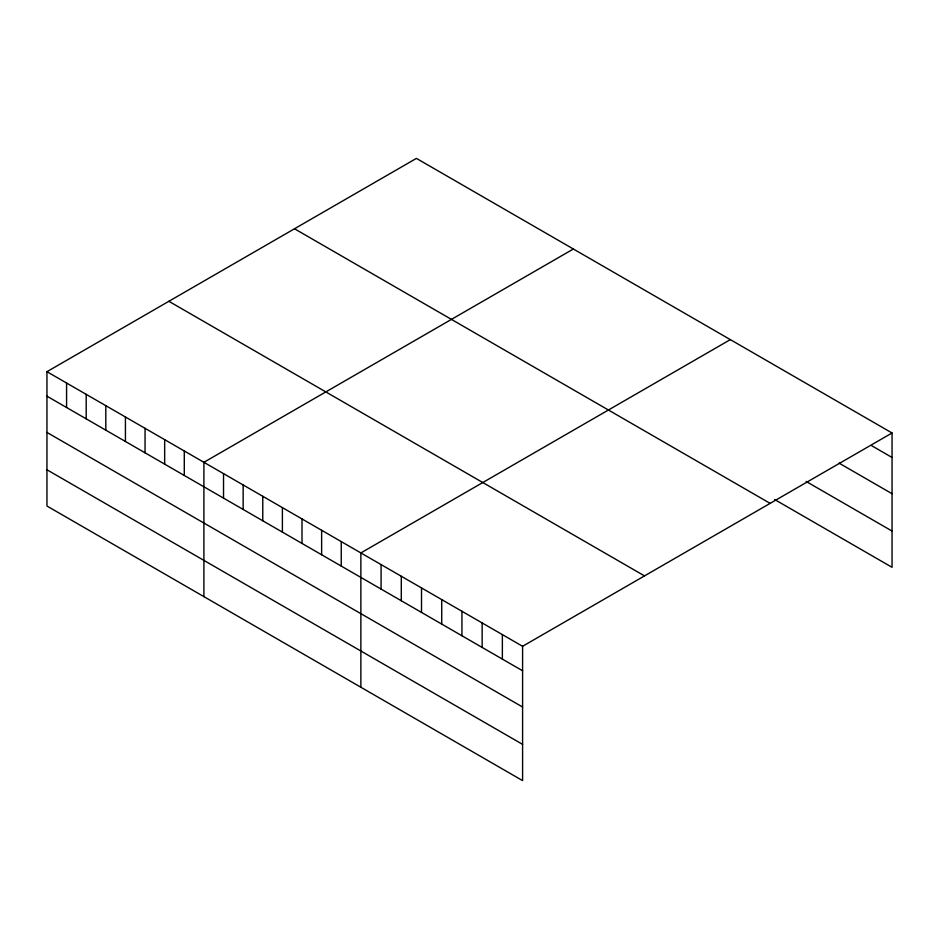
<?xml version="1.0" encoding="UTF-8"?>
<svg xmlns="http://www.w3.org/2000/svg" width="939" height="939" viewBox="0 0 939 939"><rect width="100%" height="100%" fill="white"/><g stroke="black" fill="none" stroke-linecap="round" stroke-linejoin="round"><path stroke-width="1.41" d="M46.95 371.691L522.589 646.29L522.589 780.614L46.95 506.015L46.95 371.691L416.411 158.386L892.05 432.985L892.05 567.309L774.558 499.478M573.377 248.999L203.904 462.305L203.904 596.629M730.331 339.625L360.869 552.93L360.869 687.254M522.589 646.29L892.05 432.985M871.838 445.802L892.05 457.469M838.985 463.08L892.05 493.714M806.143 481.461L892.05 531.063M294.494 228.776L770.121 503.374M168.879 301.302L644.506 575.9M46.95 396.176L522.589 670.775M46.95 432.421L522.589 707.02M46.95 469.77L522.589 744.369M502.365 634.623L502.365 659.108M482.153 622.956L482.153 647.441M461.941 611.289L461.941 635.762M441.729 599.61L441.729 624.095M421.517 587.943L421.517 612.428M401.293 576.276L401.293 600.749M381.081 564.597L381.081 589.082M341.244 541.603L341.244 566.088M321.631 530.277L321.631 554.761M302.006 518.95L302.006 543.435M282.393 507.623L282.393 532.108M262.767 496.297L262.767 520.781M243.154 484.97L243.154 509.443M223.529 473.643L223.529 498.116M184.29 450.978L184.29 475.463M164.665 439.652L164.665 464.136M145.052 428.325L145.052 452.809M125.427 416.998L125.427 441.483M105.814 405.671L105.814 430.156M86.188 394.345L86.188 418.829M66.575 383.018L66.575 407.503"/></g></svg>
